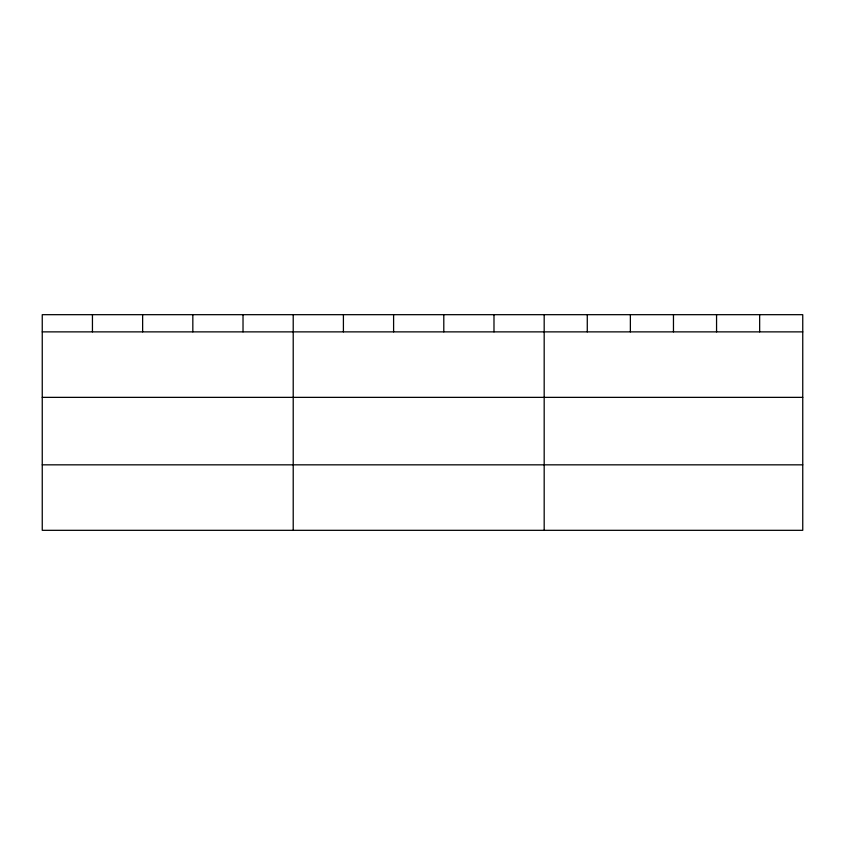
<?xml version="1.0" encoding="UTF-8"?>
<svg xmlns="http://www.w3.org/2000/svg" width="845" height="845" viewBox="0 0 845 845"><rect width="100%" height="100%" fill="white"/><g stroke="black" fill="none" stroke-linecap="round" stroke-linejoin="round"><path stroke-width="1.27" d="M802.75 331.874L802.75 530.322L42.25 530.322L42.25 314.678L802.75 314.678L802.75 331.874L42.25 331.874M42.25 397.361L802.75 397.361M42.25 464.834L802.75 464.834M759.655 314.678L759.655 331.874M716.56 314.678L716.56 331.874M673.465 314.678L673.465 331.874M630.37 314.678L630.37 331.874M587.275 314.678L587.275 331.874M544.18 314.678L544.18 530.322M493.987 314.678L493.987 331.874M443.794 314.678L443.794 331.874M393.601 314.678L393.601 331.874M343.408 314.678L343.408 331.874M293.215 314.678L293.215 530.322M243.022 314.678L243.022 331.874M192.829 314.678L192.829 331.874M142.636 314.678L142.636 331.874M92.443 314.678L92.443 331.874"/></g></svg>
